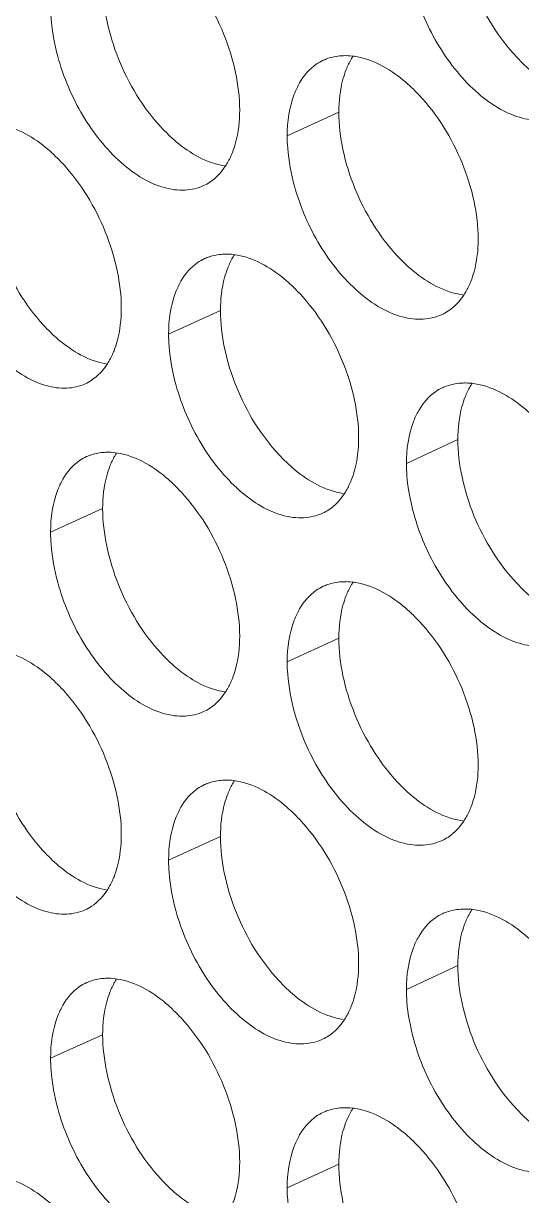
# Model space of a CAD drawing. Header units: millimetres. Extents: x 1177 to 4147, y 93 to 2194.
# Drawn here: x 2562.51 to 2569.97, y 845.47 to 863.01 of the extents above; entities that cross this region are included whole.
import ezdxf

# ---------------------------------------------------------------- set-up
doc = ezdxf.new("R2010")
doc.units = ezdxf.units.MM
doc.header["$LTSCALE"] = 0.1
doc.layers.get('0').update_dxf_attribs({"lineweight": 13})
doc.layers.add('标注', color=251, linetype='Continuous', lineweight=9)

# ---------------------------------------------------------------- blocks, each defined once
blk = doc.blocks.new('02')
at = {"layer": '标注'}
for p, q in [((4436.603, 822.249), (4435.5, 821.741)), ((4434.072, 818.005), (4432.963, 817.5)), ((4439.148, 815.248), (4438.049, 814.737)), ((4431.553, 813.768), (4430.44, 813.265)), ((4431.553, 813.768), (4430.44, 813.265)), ((4436.603, 810.999), (4435.5, 810.491)), ((4436.603, 810.999), (4435.5, 810.491)), ((4434.072, 806.755), (4432.963, 806.25)), ((4439.148, 803.998), (4438.049, 803.487)), ((4431.553, 802.518), (4430.44, 802.015)), ((4436.603, 799.749), (4435.5, 799.241))]:
    blk.add_line(p, q, dxfattribs=at)
for centre, radius, start, end in [((4436.704, 822.418), 1.034, 109.1713, 114.7632), ((4436.739, 822.073), 1.384, 82.0095, 89.1943), ((4434.159, 818.183), 1.026, 108.4653, 114.5554), ((4439.261, 815.409), 1.043, 109.8653, 114.9718), ((4439.298, 815.063), 1.393, 82.5184, 89.3404), ((4431.628, 813.954), 1.017, 107.7472, 114.3481), ((4431.628, 813.954), 1.017, 107.7472, 114.3481), ((4436.739, 810.823), 1.384, 82.0095, 89.1943), ((4436.739, 810.823), 1.384, 82.0095, 89.1943), ((4436.704, 811.168), 1.034, 109.1713, 114.7632), ((4436.704, 811.168), 1.034, 109.1713, 114.7632), ((4434.159, 806.933), 1.026, 108.4653, 114.5554), ((4439.298, 803.813), 1.393, 82.5184, 89.3404), ((4439.261, 804.159), 1.043, 109.8653, 114.9718), ((4431.628, 802.704), 1.017, 107.7472, 114.3481), ((4436.739, 799.573), 1.384, 82.0095, 89.1943), ((4436.704, 799.918), 1.034, 109.1713, 114.7632)]:
    blk.add_arc(centre, radius, start, end, dxfattribs=at)
for points, knots in [([(4439.148, 826.498), (4439.148, 826.229), (4439.218, 825.67), (4439.554, 824.59), (4440.02, 823.838), (4440.411, 823.422)], [0, 0, 0, 0, 0.238432, 0.494215, 1, 1, 1, 1]), ([(4434.484, 822.294), (4434.484, 822.563), (4434.414, 823.121), (4434.08, 824.202), (4433.619, 824.957), (4433.231, 825.375)], [0, 0, 0, 0, 0.238425, 0.494301, 1, 1, 1, 1]), ([(4431.553, 825.018), (4431.553, 824.749), (4431.622, 824.19), (4431.952, 823.109), (4432.41, 822.352), (4432.797, 821.933)], [0, 0, 0, 0, 0.238639, 0.494661, 1, 1, 1, 1]), ([(4438.207, 824.909), (4438.329, 824.467), (4438.688, 823.637), (4439.382, 822.78), (4440.027, 822.306), (4440.504, 822.104), (4440.967, 822.049), (4441.257, 822.118), (4441.383, 822.177)], [0, 0, 0, 0, 0.29692, 0.578074, 0.702428, 0.812421, 0.910064, 1, 1, 1, 1]), ([(4430.44, 824.515), (4430.44, 824.428), (4430.455, 824.064), (4430.522, 823.703), (4430.595, 823.436)], [0, 0, 0, 0, 0.238227, 1, 1, 1, 1]), ([(4430.595, 823.436), (4430.715, 822.995), (4431.066, 822.166), (4431.746, 821.306), (4432.379, 820.825), (4432.847, 820.617), (4433.303, 820.556), (4433.588, 820.62), (4433.712, 820.677)], [0, 0, 0, 0, 0.298318, 0.580156, 0.704454, 0.814053, 0.910977, 1, 1, 1, 1]), ([(4436.27, 823.357), (4436.219, 823.333), (4436.013, 823.217), (4435.853, 823.028), (4435.764, 822.873)], [0, 0, 0, 0, 0.240997, 1, 1, 1, 1]), ([(4436.758, 823.456), (4436.724, 823.457), (4436.59, 823.453), (4436.457, 823.427), (4436.364, 823.395)], [0, 0, 0, 0, 0.257182, 1, 1, 1, 1]), ([(4436.907, 823.447), (4436.893, 823.425), (4436.837, 823.333), (4436.79, 823.234), (4436.76, 823.158)], [0, 0, 0, 0, 0.24222, 1, 1, 1, 1]), ([(4438.32, 822.614), (4438.214, 822.727), (4437.822, 823.101), (4437.316, 823.389), (4436.931, 823.443)], [0, 0, 0, 0, 0.284921, 1, 1, 1, 1]), ([(4440.411, 823.422), (4440.518, 823.308), (4440.914, 822.932), (4441.429, 822.645), (4441.819, 822.597)], [0, 0, 0, 0, 0.284983, 1, 1, 1, 1]), ([(4436.76, 823.158), (4436.734, 823.091), (4436.638, 822.798), (4436.603, 822.486), (4436.603, 822.249)], [0, 0, 0, 0, 0.231643, 1, 1, 1, 1]), ([(4435.764, 822.873), (4435.72, 822.796), (4435.555, 822.441), (4435.5, 822.043), (4435.5, 821.741)], [0, 0, 0, 0, 0.225927, 1, 1, 1, 1]), ([(4439.585, 819.538), (4439.585, 819.807), (4439.515, 820.366), (4439.177, 821.445), (4438.711, 822.198), (4438.32, 822.614)], [0, 0, 0, 0, 0.238287, 0.494002, 1, 1, 1, 1]), ([(4434.327, 821.385), (4434.353, 821.452), (4434.449, 821.745), (4434.484, 822.057), (4434.484, 822.294)], [0, 0, 0, 0, 0.23158, 1, 1, 1, 1]), ([(4436.603, 822.249), (4436.603, 821.979), (4436.673, 821.421), (4437.007, 820.341), (4437.47, 819.587), (4437.86, 819.17)], [0, 0, 0, 0, 0.238501, 0.494363, 1, 1, 1, 1]), ([(4430.706, 821.14), (4430.604, 821.252), (4430.226, 821.621), (4429.739, 821.912), (4429.364, 821.974)], [0, 0, 0, 0, 0.285061, 1, 1, 1, 1]), ([(4432.797, 821.933), (4432.9, 821.821), (4433.283, 821.448), (4433.779, 821.158), (4434.158, 821.101)], [0, 0, 0, 0, 0.285159, 1, 1, 1, 1]), ([(4435.5, 821.741), (4435.5, 821.654), (4435.515, 821.29), (4435.583, 820.929), (4435.657, 820.662)], [0, 0, 0, 0, 0.238286, 1, 1, 1, 1]), ([(4434.182, 821.098), (4434.196, 821.12), (4434.251, 821.212), (4434.297, 821.31), (4434.327, 821.385)], [0, 0, 0, 0, 0.242205, 1, 1, 1, 1]), ([(4431.952, 818.055), (4431.952, 818.324), (4431.883, 818.883), (4431.551, 819.964), (4431.092, 820.72), (4430.706, 821.14)], [0, 0, 0, 0, 0.238495, 0.494451, 1, 1, 1, 1]), ([(4433.712, 820.677), (4433.759, 820.698), (4433.945, 820.801), (4434.095, 820.963), (4434.182, 821.098)], [0, 0, 0, 0, 0.242239, 1, 1, 1, 1]), ([(4429.047, 820.786), (4429.047, 820.517), (4429.116, 819.958), (4429.444, 818.877), (4429.9, 818.119), (4430.284, 817.699)], [0, 0, 0, 0, 0.238709, 0.494811, 1, 1, 1, 1]), ([(4435.657, 820.662), (4435.778, 820.22), (4436.135, 819.391), (4436.823, 818.533), (4437.464, 818.057), (4437.939, 817.852), (4438.399, 817.795), (4438.688, 817.863), (4438.813, 817.921)], [0, 0, 0, 0, 0.297384, 0.578764, 0.7031, 0.812961, 0.910366, 1, 1, 1, 1]), ([(4439.427, 818.629), (4439.453, 818.696), (4439.55, 818.989), (4439.585, 819.301), (4439.585, 819.538)], [0, 0, 0, 0, 0.231878, 1, 1, 1, 1]), ([(4428.084, 819.206), (4428.203, 818.766), (4428.552, 817.937), (4429.226, 817.076), (4429.855, 816.594), (4430.321, 816.384), (4430.774, 816.32), (4431.058, 816.383), (4431.182, 816.439)], [0, 0, 0, 0, 0.298788, 0.580857, 0.705138, 0.814605, 0.911286, 1, 1, 1, 1]), ([(4433.733, 819.116), (4433.681, 819.092), (4433.475, 818.976), (4433.315, 818.787), (4433.226, 818.632)], [0, 0, 0, 0, 0.240785, 1, 1, 1, 1]), ([(4434.215, 819.212), (4434.182, 819.213), (4434.053, 819.21), (4433.925, 819.186), (4433.835, 819.156)], [0, 0, 0, 0, 0.257054, 1, 1, 1, 1]), ([(4434.372, 819.2), (4434.358, 819.179), (4434.303, 819.087), (4434.257, 818.99), (4434.228, 818.914)], [0, 0, 0, 0, 0.242189, 1, 1, 1, 1]), ([(4435.769, 818.367), (4435.664, 818.479), (4435.277, 818.852), (4434.778, 819.141), (4434.396, 819.197)], [0, 0, 0, 0, 0.284973, 1, 1, 1, 1]), ([(4437.86, 819.17), (4437.966, 819.056), (4438.358, 818.681), (4438.866, 818.393), (4439.253, 818.342)], [0, 0, 0, 0, 0.285047, 1, 1, 1, 1]), ([(4434.228, 818.914), (4434.202, 818.848), (4434.106, 818.554), (4434.072, 818.242), (4434.072, 818.005)], [0, 0, 0, 0, 0.231495, 1, 1, 1, 1]), ([(4433.226, 818.632), (4433.182, 818.556), (4433.018, 818.2), (4432.963, 817.802), (4432.963, 817.5)], [0, 0, 0, 0, 0.225686, 1, 1, 1, 1]), ([(4439.277, 818.336), (4439.291, 818.359), (4439.349, 818.452), (4439.396, 818.552), (4439.427, 818.629)], [0, 0, 0, 0, 0.242268, 1, 1, 1, 1]), ([(4437.028, 815.288), (4437.028, 815.557), (4436.958, 816.116), (4436.622, 817.196), (4436.159, 817.949), (4435.769, 818.367)], [0, 0, 0, 0, 0.238356, 0.494151, 1, 1, 1, 1]), ([(4438.813, 817.921), (4438.859, 817.943), (4439.042, 818.045), (4439.19, 818.204), (4439.277, 818.336)], [0, 0, 0, 0, 0.242755, 1, 1, 1, 1]), ([(4431.796, 817.147), (4431.822, 817.214), (4431.918, 817.507), (4431.952, 817.818), (4431.952, 818.055)], [0, 0, 0, 0, 0.231431, 1, 1, 1, 1]), ([(4434.072, 818.005), (4434.072, 817.736), (4434.141, 817.177), (4434.473, 816.097), (4434.934, 815.342), (4435.322, 814.924)], [0, 0, 0, 0, 0.23857, 0.494512, 1, 1, 1, 1]), ([(4430.284, 817.699), (4430.387, 817.587), (4430.765, 817.216), (4431.254, 816.925), (4431.631, 816.865)], [0, 0, 0, 0, 0.285206, 1, 1, 1, 1]), ([(4432.963, 817.5), (4432.963, 817.413), (4432.978, 817.049), (4433.046, 816.688), (4433.119, 816.421)], [0, 0, 0, 0, 0.238256, 1, 1, 1, 1]), ([(4431.654, 816.864), (4431.667, 816.885), (4431.722, 816.976), (4431.767, 817.073), (4431.796, 817.147)], [0, 0, 0, 0, 0.242178, 1, 1, 1, 1]), ([(4431.182, 816.439), (4431.229, 816.46), (4431.417, 816.563), (4431.567, 816.727), (4431.654, 816.864)], [0, 0, 0, 0, 0.241969, 1, 1, 1, 1]), ([(4433.119, 816.421), (4433.24, 815.98), (4433.594, 815.15), (4434.278, 814.291), (4434.915, 813.813), (4435.386, 813.607), (4435.845, 813.547), (4436.132, 813.614), (4436.256, 813.671)], [0, 0, 0, 0, 0.29785, 0.579458, 0.703775, 0.813505, 0.91067, 1, 1, 1, 1]), ([(4438.82, 816.354), (4438.769, 816.33), (4438.563, 816.213), (4438.404, 816.024), (4438.314, 815.87)], [0, 0, 0, 0, 0.241203, 1, 1, 1, 1]), ([(4439.314, 816.456), (4439.278, 816.456), (4439.14, 816.452), (4439.003, 816.424), (4438.906, 816.389)], [0, 0, 0, 0, 0.257304, 1, 1, 1, 1]), ([(4439.455, 816.45), (4439.441, 816.428), (4439.383, 816.334), (4439.336, 816.235), (4439.306, 816.157)], [0, 0, 0, 0, 0.242253, 1, 1, 1, 1]), ([(4440.884, 815.618), (4440.776, 815.731), (4440.38, 816.106), (4439.868, 816.393), (4439.479, 816.444)], [0, 0, 0, 0, 0.284863, 1, 1, 1, 1]), ([(4439.306, 816.157), (4439.279, 816.091), (4439.183, 815.797), (4439.148, 815.485), (4439.148, 815.248)], [0, 0, 0, 0, 0.231792, 1, 1, 1, 1]), ([(4438.314, 815.87), (4438.27, 815.793), (4438.104, 815.438), (4438.049, 815.039), (4438.049, 814.737)], [0, 0, 0, 0, 0.22617, 1, 1, 1, 1]), ([(4436.87, 814.379), (4436.897, 814.446), (4436.993, 814.739), (4437.028, 815.051), (4437.028, 815.288)], [0, 0, 0, 0, 0.231729, 1, 1, 1, 1]), ([(4439.148, 815.248), (4439.148, 814.979), (4439.218, 814.42), (4439.554, 813.34), (4440.02, 812.588), (4440.411, 812.172)], [0, 0, 0, 0, 0.238432, 0.494215, 1, 1, 1, 1]), ([(4431.685, 814.975), (4431.653, 814.975), (4431.53, 814.973), (4431.406, 814.951), (4431.318, 814.923)], [0, 0, 0, 0, 0.25692, 1, 1, 1, 1]), ([(4431.685, 814.975), (4431.653, 814.975), (4431.53, 814.973), (4431.406, 814.951), (4431.318, 814.923)], [0, 0, 0, 0, 0.25692, 1, 1, 1, 1]), ([(4431.85, 814.96), (4431.836, 814.938), (4431.782, 814.847), (4431.737, 814.751), (4431.708, 814.676)], [0, 0, 0, 0, 0.242162, 1, 1, 1, 1]), ([(4431.85, 814.96), (4431.836, 814.938), (4431.782, 814.847), (4431.737, 814.751), (4431.708, 814.676)], [0, 0, 0, 0, 0.242162, 1, 1, 1, 1]), ([(4433.231, 814.125), (4433.127, 814.237), (4432.745, 814.609), (4432.252, 814.898), (4431.873, 814.958)], [0, 0, 0, 0, 0.28502, 1, 1, 1, 1]), ([(4433.231, 814.125), (4433.127, 814.237), (4432.745, 814.609), (4432.252, 814.898), (4431.873, 814.958)], [0, 0, 0, 0, 0.28502, 1, 1, 1, 1]), ([(4431.209, 814.881), (4431.157, 814.857), (4430.95, 814.742), (4430.791, 814.552), (4430.702, 814.397)], [0, 0, 0, 0, 0.240568, 1, 1, 1, 1]), ([(4431.209, 814.881), (4431.157, 814.857), (4430.95, 814.742), (4430.791, 814.552), (4430.702, 814.397)], [0, 0, 0, 0, 0.240568, 1, 1, 1, 1]), ([(4435.322, 814.924), (4435.427, 814.811), (4435.814, 814.437), (4436.316, 814.148), (4436.699, 814.094)], [0, 0, 0, 0, 0.285106, 1, 1, 1, 1]), ([(4438.049, 814.737), (4438.049, 814.651), (4438.064, 814.287), (4438.133, 813.926), (4438.207, 813.659)], [0, 0, 0, 0, 0.238316, 1, 1, 1, 1]), ([(4431.708, 814.676), (4431.682, 814.61), (4431.587, 814.316), (4431.553, 814.005), (4431.553, 813.768)], [0, 0, 0, 0, 0.231346, 1, 1, 1, 1]), ([(4431.708, 814.676), (4431.682, 814.61), (4431.587, 814.316), (4431.553, 814.005), (4431.553, 813.768)], [0, 0, 0, 0, 0.231346, 1, 1, 1, 1]), ([(4430.702, 814.397), (4430.658, 814.321), (4430.494, 813.965), (4430.44, 813.567), (4430.44, 813.265)], [0, 0, 0, 0, 0.225445, 1, 1, 1, 1]), ([(4430.702, 814.397), (4430.658, 814.321), (4430.494, 813.965), (4430.44, 813.567), (4430.44, 813.265)], [0, 0, 0, 0, 0.225445, 1, 1, 1, 1]), ([(4436.723, 814.089), (4436.737, 814.111), (4436.794, 814.204), (4436.84, 814.303), (4436.87, 814.379)], [0, 0, 0, 0, 0.242235, 1, 1, 1, 1]), ([(4434.484, 811.044), (4434.484, 811.313), (4434.414, 811.871), (4434.08, 812.952), (4433.619, 813.707), (4433.231, 814.125)], [0, 0, 0, 0, 0.238425, 0.494301, 1, 1, 1, 1]), ([(4434.484, 811.044), (4434.484, 811.313), (4434.414, 811.871), (4434.08, 812.952), (4433.619, 813.707), (4433.231, 814.125)], [0, 0, 0, 0, 0.238425, 0.494301, 1, 1, 1, 1]), ([(4436.256, 813.671), (4436.303, 813.692), (4436.487, 813.795), (4436.636, 813.956), (4436.723, 814.089)], [0, 0, 0, 0, 0.242501, 1, 1, 1, 1]), ([(4431.553, 813.768), (4431.553, 813.499), (4431.622, 812.94), (4431.952, 811.859), (4432.41, 811.102), (4432.797, 810.683)], [0, 0, 0, 0, 0.238639, 0.494661, 1, 1, 1, 1]), ([(4431.553, 813.768), (4431.553, 813.499), (4431.622, 812.94), (4431.952, 811.859), (4432.41, 811.102), (4432.797, 810.683)], [0, 0, 0, 0, 0.238639, 0.494661, 1, 1, 1, 1]), ([(4438.207, 813.659), (4438.329, 813.217), (4438.688, 812.387), (4439.382, 811.53), (4440.027, 811.056), (4440.504, 810.854), (4440.967, 810.799), (4441.257, 810.868), (4441.383, 810.927)], [0, 0, 0, 0, 0.29692, 0.578074, 0.702428, 0.812421, 0.910064, 1, 1, 1, 1]), ([(4430.44, 813.265), (4430.44, 813.178), (4430.455, 812.814), (4430.522, 812.453), (4430.595, 812.186)], [0, 0, 0, 0, 0.238227, 1, 1, 1, 1]), ([(4430.44, 813.265), (4430.44, 813.178), (4430.455, 812.814), (4430.522, 812.453), (4430.595, 812.186)], [0, 0, 0, 0, 0.238227, 1, 1, 1, 1]), ([(4436.758, 812.206), (4436.724, 812.207), (4436.59, 812.203), (4436.457, 812.177), (4436.364, 812.145)], [0, 0, 0, 0, 0.257182, 1, 1, 1, 1]), ([(4436.758, 812.206), (4436.724, 812.207), (4436.59, 812.203), (4436.457, 812.177), (4436.364, 812.145)], [0, 0, 0, 0, 0.257182, 1, 1, 1, 1]), ([(4430.595, 812.186), (4430.715, 811.745), (4431.066, 810.916), (4431.746, 810.056), (4432.379, 809.575), (4432.847, 809.367), (4433.303, 809.306), (4433.588, 809.37), (4433.712, 809.427)], [0, 0, 0, 0, 0.298318, 0.580156, 0.704454, 0.814053, 0.910977, 1, 1, 1, 1]), ([(4430.595, 812.186), (4430.715, 811.745), (4431.066, 810.916), (4431.746, 810.056), (4432.379, 809.575), (4432.847, 809.367), (4433.303, 809.306), (4433.588, 809.37), (4433.712, 809.427)], [0, 0, 0, 0, 0.298318, 0.580156, 0.704454, 0.814053, 0.910977, 1, 1, 1, 1]), ([(4436.27, 812.107), (4436.219, 812.083), (4436.013, 811.967), (4435.853, 811.778), (4435.764, 811.623)], [0, 0, 0, 0, 0.240997, 1, 1, 1, 1]), ([(4436.27, 812.107), (4436.219, 812.083), (4436.013, 811.967), (4435.853, 811.778), (4435.764, 811.623)], [0, 0, 0, 0, 0.240997, 1, 1, 1, 1]), ([(4436.907, 812.197), (4436.893, 812.175), (4436.837, 812.083), (4436.79, 811.984), (4436.76, 811.908)], [0, 0, 0, 0, 0.24222, 1, 1, 1, 1]), ([(4436.907, 812.197), (4436.893, 812.175), (4436.837, 812.083), (4436.79, 811.984), (4436.76, 811.908)], [0, 0, 0, 0, 0.24222, 1, 1, 1, 1]), ([(4438.32, 811.364), (4438.214, 811.477), (4437.822, 811.851), (4437.316, 812.139), (4436.931, 812.193)], [0, 0, 0, 0, 0.284921, 1, 1, 1, 1]), ([(4438.32, 811.364), (4438.214, 811.477), (4437.822, 811.851), (4437.316, 812.139), (4436.931, 812.193)], [0, 0, 0, 0, 0.284921, 1, 1, 1, 1]), ([(4440.411, 812.172), (4440.518, 812.058), (4440.914, 811.682), (4441.429, 811.395), (4441.819, 811.347)], [0, 0, 0, 0, 0.284983, 1, 1, 1, 1]), ([(4436.76, 811.908), (4436.734, 811.841), (4436.638, 811.548), (4436.603, 811.236), (4436.603, 810.999)], [0, 0, 0, 0, 0.231643, 1, 1, 1, 1]), ([(4436.76, 811.908), (4436.734, 811.841), (4436.638, 811.548), (4436.603, 811.236), (4436.603, 810.999)], [0, 0, 0, 0, 0.231643, 1, 1, 1, 1]), ([(4435.764, 811.623), (4435.72, 811.546), (4435.555, 811.191), (4435.5, 810.793), (4435.5, 810.491)], [0, 0, 0, 0, 0.225927, 1, 1, 1, 1]), ([(4435.764, 811.623), (4435.72, 811.546), (4435.555, 811.191), (4435.5, 810.793), (4435.5, 810.491)], [0, 0, 0, 0, 0.225927, 1, 1, 1, 1]), ([(4439.585, 808.288), (4439.585, 808.557), (4439.515, 809.116), (4439.177, 810.195), (4438.711, 810.948), (4438.32, 811.364)], [0, 0, 0, 0, 0.238287, 0.494002, 1, 1, 1, 1]), ([(4439.585, 808.288), (4439.585, 808.557), (4439.515, 809.116), (4439.177, 810.195), (4438.711, 810.948), (4438.32, 811.364)], [0, 0, 0, 0, 0.238287, 0.494002, 1, 1, 1, 1]), ([(4434.327, 810.135), (4434.353, 810.202), (4434.449, 810.495), (4434.484, 810.807), (4434.484, 811.044)], [0, 0, 0, 0, 0.23158, 1, 1, 1, 1]), ([(4434.327, 810.135), (4434.353, 810.202), (4434.449, 810.495), (4434.484, 810.807), (4434.484, 811.044)], [0, 0, 0, 0, 0.23158, 1, 1, 1, 1]), ([(4436.603, 810.999), (4436.603, 810.729), (4436.673, 810.171), (4437.007, 809.091), (4437.47, 808.337), (4437.86, 807.92)], [0, 0, 0, 0, 0.238501, 0.494363, 1, 1, 1, 1]), ([(4436.603, 810.999), (4436.603, 810.729), (4436.673, 810.171), (4437.007, 809.091), (4437.47, 808.337), (4437.86, 807.92)], [0, 0, 0, 0, 0.238501, 0.494363, 1, 1, 1, 1]), ([(4430.706, 809.89), (4430.604, 810.002), (4430.226, 810.371), (4429.739, 810.662), (4429.364, 810.724)], [0, 0, 0, 0, 0.285061, 1, 1, 1, 1]), ([(4432.797, 810.683), (4432.9, 810.571), (4433.283, 810.198), (4433.779, 809.908), (4434.158, 809.851)], [0, 0, 0, 0, 0.285159, 1, 1, 1, 1]), ([(4432.797, 810.683), (4432.9, 810.571), (4433.283, 810.198), (4433.779, 809.908), (4434.158, 809.851)], [0, 0, 0, 0, 0.285159, 1, 1, 1, 1]), ([(4435.5, 810.491), (4435.5, 810.404), (4435.515, 810.04), (4435.583, 809.679), (4435.657, 809.412)], [0, 0, 0, 0, 0.238286, 1, 1, 1, 1]), ([(4435.5, 810.491), (4435.5, 810.404), (4435.515, 810.04), (4435.583, 809.679), (4435.657, 809.412)], [0, 0, 0, 0, 0.238286, 1, 1, 1, 1]), ([(4434.182, 809.848), (4434.196, 809.87), (4434.251, 809.962), (4434.297, 810.06), (4434.327, 810.135)], [0, 0, 0, 0, 0.242205, 1, 1, 1, 1]), ([(4434.182, 809.848), (4434.196, 809.87), (4434.251, 809.962), (4434.297, 810.06), (4434.327, 810.135)], [0, 0, 0, 0, 0.242205, 1, 1, 1, 1]), ([(4431.952, 806.805), (4431.952, 807.074), (4431.883, 807.633), (4431.551, 808.714), (4431.092, 809.47), (4430.706, 809.89)], [0, 0, 0, 0, 0.238495, 0.494451, 1, 1, 1, 1]), ([(4433.712, 809.427), (4433.759, 809.448), (4433.945, 809.551), (4434.095, 809.713), (4434.182, 809.848)], [0, 0, 0, 0, 0.242239, 1, 1, 1, 1]), ([(4433.712, 809.427), (4433.759, 809.448), (4433.945, 809.551), (4434.095, 809.713), (4434.182, 809.848)], [0, 0, 0, 0, 0.242239, 1, 1, 1, 1]), ([(4429.047, 809.536), (4429.047, 809.267), (4429.116, 808.708), (4429.444, 807.627), (4429.9, 806.869), (4430.284, 806.449)], [0, 0, 0, 0, 0.238709, 0.494811, 1, 1, 1, 1]), ([(4435.657, 809.412), (4435.778, 808.97), (4436.135, 808.141), (4436.823, 807.283), (4437.464, 806.807), (4437.939, 806.602), (4438.399, 806.545), (4438.688, 806.613), (4438.813, 806.671)], [0, 0, 0, 0, 0.297384, 0.578764, 0.7031, 0.812961, 0.910366, 1, 1, 1, 1]), ([(4435.657, 809.412), (4435.778, 808.97), (4436.135, 808.141), (4436.823, 807.283), (4437.464, 806.807), (4437.939, 806.602), (4438.399, 806.545), (4438.688, 806.613), (4438.813, 806.671)], [0, 0, 0, 0, 0.297384, 0.578764, 0.7031, 0.812961, 0.910366, 1, 1, 1, 1]), ([(4439.427, 807.379), (4439.453, 807.446), (4439.55, 807.739), (4439.585, 808.051), (4439.585, 808.288)], [0, 0, 0, 0, 0.231878, 1, 1, 1, 1]), ([(4439.427, 807.379), (4439.453, 807.446), (4439.55, 807.739), (4439.585, 808.051), (4439.585, 808.288)], [0, 0, 0, 0, 0.231878, 1, 1, 1, 1]), ([(4428.084, 807.956), (4428.203, 807.516), (4428.552, 806.687), (4429.226, 805.826), (4429.855, 805.344), (4430.321, 805.134), (4430.774, 805.07), (4431.058, 805.133), (4431.182, 805.189)], [0, 0, 0, 0, 0.298788, 0.580857, 0.705138, 0.814605, 0.911286, 1, 1, 1, 1]), ([(4434.215, 807.962), (4434.182, 807.963), (4434.053, 807.96), (4433.925, 807.936), (4433.835, 807.906)], [0, 0, 0, 0, 0.257054, 1, 1, 1, 1]), ([(4434.372, 807.95), (4434.358, 807.929), (4434.303, 807.837), (4434.257, 807.74), (4434.228, 807.664)], [0, 0, 0, 0, 0.242189, 1, 1, 1, 1]), ([(4435.769, 807.117), (4435.664, 807.229), (4435.277, 807.602), (4434.778, 807.891), (4434.396, 807.947)], [0, 0, 0, 0, 0.284973, 1, 1, 1, 1]), ([(4433.733, 807.866), (4433.681, 807.842), (4433.475, 807.726), (4433.315, 807.537), (4433.226, 807.382)], [0, 0, 0, 0, 0.240785, 1, 1, 1, 1]), ([(4437.86, 807.92), (4437.966, 807.806), (4438.358, 807.431), (4438.866, 807.143), (4439.253, 807.092)], [0, 0, 0, 0, 0.285047, 1, 1, 1, 1]), ([(4437.86, 807.92), (4437.966, 807.806), (4438.358, 807.431), (4438.866, 807.143), (4439.253, 807.092)], [0, 0, 0, 0, 0.285047, 1, 1, 1, 1]), ([(4434.228, 807.664), (4434.202, 807.598), (4434.106, 807.304), (4434.072, 806.992), (4434.072, 806.755)], [0, 0, 0, 0, 0.231495, 1, 1, 1, 1]), ([(4433.226, 807.382), (4433.182, 807.306), (4433.018, 806.95), (4432.963, 806.552), (4432.963, 806.25)], [0, 0, 0, 0, 0.225686, 1, 1, 1, 1]), ([(4439.277, 807.086), (4439.291, 807.109), (4439.349, 807.202), (4439.396, 807.302), (4439.427, 807.379)], [0, 0, 0, 0, 0.242268, 1, 1, 1, 1]), ([(4439.277, 807.086), (4439.291, 807.109), (4439.349, 807.202), (4439.396, 807.302), (4439.427, 807.379)], [0, 0, 0, 0, 0.242268, 1, 1, 1, 1]), ([(4437.028, 804.038), (4437.028, 804.307), (4436.958, 804.866), (4436.622, 805.946), (4436.159, 806.699), (4435.769, 807.117)], [0, 0, 0, 0, 0.238356, 0.494151, 1, 1, 1, 1]), ([(4438.813, 806.671), (4438.859, 806.693), (4439.042, 806.795), (4439.19, 806.954), (4439.277, 807.086)], [0, 0, 0, 0, 0.242755, 1, 1, 1, 1]), ([(4438.813, 806.671), (4438.859, 806.693), (4439.042, 806.795), (4439.19, 806.954), (4439.277, 807.086)], [0, 0, 0, 0, 0.242755, 1, 1, 1, 1]), ([(4431.796, 805.897), (4431.822, 805.964), (4431.918, 806.257), (4431.952, 806.568), (4431.952, 806.805)], [0, 0, 0, 0, 0.231431, 1, 1, 1, 1]), ([(4434.072, 806.755), (4434.072, 806.486), (4434.141, 805.927), (4434.473, 804.847), (4434.934, 804.092), (4435.322, 803.674)], [0, 0, 0, 0, 0.23857, 0.494512, 1, 1, 1, 1]), ([(4430.284, 806.449), (4430.387, 806.337), (4430.765, 805.966), (4431.254, 805.675), (4431.631, 805.615)], [0, 0, 0, 0, 0.285206, 1, 1, 1, 1]), ([(4432.963, 806.25), (4432.963, 806.163), (4432.978, 805.799), (4433.046, 805.438), (4433.119, 805.171)], [0, 0, 0, 0, 0.238256, 1, 1, 1, 1]), ([(4431.654, 805.614), (4431.667, 805.635), (4431.722, 805.726), (4431.767, 805.823), (4431.796, 805.897)], [0, 0, 0, 0, 0.242178, 1, 1, 1, 1]), ([(4431.182, 805.189), (4431.229, 805.21), (4431.417, 805.313), (4431.567, 805.477), (4431.654, 805.614)], [0, 0, 0, 0, 0.241969, 1, 1, 1, 1]), ([(4439.314, 805.206), (4439.278, 805.206), (4439.14, 805.202), (4439.003, 805.174), (4438.906, 805.139)], [0, 0, 0, 0, 0.257304, 1, 1, 1, 1]), ([(4439.455, 805.2), (4439.441, 805.178), (4439.383, 805.084), (4439.336, 804.985), (4439.306, 804.907)], [0, 0, 0, 0, 0.242253, 1, 1, 1, 1]), ([(4440.884, 804.368), (4440.776, 804.481), (4440.38, 804.856), (4439.868, 805.143), (4439.479, 805.194)], [0, 0, 0, 0, 0.284863, 1, 1, 1, 1]), ([(4433.119, 805.171), (4433.24, 804.73), (4433.594, 803.9), (4434.278, 803.041), (4434.915, 802.563), (4435.386, 802.357), (4435.845, 802.297), (4436.132, 802.364), (4436.256, 802.421)], [0, 0, 0, 0, 0.29785, 0.579458, 0.703775, 0.813505, 0.91067, 1, 1, 1, 1]), ([(4438.82, 805.104), (4438.769, 805.08), (4438.563, 804.963), (4438.404, 804.774), (4438.314, 804.62)], [0, 0, 0, 0, 0.241203, 1, 1, 1, 1]), ([(4439.306, 804.907), (4439.279, 804.841), (4439.183, 804.547), (4439.148, 804.235), (4439.148, 803.998)], [0, 0, 0, 0, 0.231792, 1, 1, 1, 1]), ([(4438.314, 804.62), (4438.27, 804.543), (4438.104, 804.188), (4438.049, 803.789), (4438.049, 803.487)], [0, 0, 0, 0, 0.22617, 1, 1, 1, 1]), ([(4436.87, 803.129), (4436.897, 803.196), (4436.993, 803.489), (4437.028, 803.801), (4437.028, 804.038)], [0, 0, 0, 0, 0.231729, 1, 1, 1, 1]), ([(4439.148, 803.998), (4439.148, 803.729), (4439.218, 803.17), (4439.554, 802.09), (4440.02, 801.338), (4440.411, 800.922)], [0, 0, 0, 0, 0.238432, 0.494215, 1, 1, 1, 1]), ([(4431.685, 803.725), (4431.653, 803.725), (4431.53, 803.723), (4431.406, 803.701), (4431.318, 803.673)], [0, 0, 0, 0, 0.25692, 1, 1, 1, 1]), ([(4431.85, 803.71), (4431.836, 803.688), (4431.782, 803.597), (4431.737, 803.501), (4431.708, 803.426)], [0, 0, 0, 0, 0.242162, 1, 1, 1, 1]), ([(4433.231, 802.875), (4433.127, 802.987), (4432.745, 803.359), (4432.252, 803.648), (4431.873, 803.708)], [0, 0, 0, 0, 0.28502, 1, 1, 1, 1]), ([(4431.209, 803.631), (4431.157, 803.607), (4430.95, 803.492), (4430.791, 803.302), (4430.702, 803.147)], [0, 0, 0, 0, 0.240568, 1, 1, 1, 1]), ([(4431.708, 803.426), (4431.682, 803.36), (4431.587, 803.066), (4431.553, 802.755), (4431.553, 802.518)], [0, 0, 0, 0, 0.231346, 1, 1, 1, 1]), ([(4435.322, 803.674), (4435.427, 803.561), (4435.814, 803.187), (4436.316, 802.898), (4436.699, 802.844)], [0, 0, 0, 0, 0.285106, 1, 1, 1, 1]), ([(4438.049, 803.487), (4438.049, 803.401), (4438.064, 803.037), (4438.133, 802.676), (4438.207, 802.409)], [0, 0, 0, 0, 0.238316, 1, 1, 1, 1]), ([(4430.702, 803.147), (4430.658, 803.071), (4430.494, 802.715), (4430.44, 802.317), (4430.44, 802.015)], [0, 0, 0, 0, 0.225445, 1, 1, 1, 1]), ([(4436.723, 802.839), (4436.737, 802.861), (4436.794, 802.954), (4436.84, 803.053), (4436.87, 803.129)], [0, 0, 0, 0, 0.242235, 1, 1, 1, 1]), ([(4434.484, 799.794), (4434.484, 800.063), (4434.414, 800.621), (4434.08, 801.702), (4433.619, 802.457), (4433.231, 802.875)], [0, 0, 0, 0, 0.238425, 0.494301, 1, 1, 1, 1]), ([(4436.256, 802.421), (4436.303, 802.442), (4436.487, 802.545), (4436.636, 802.706), (4436.723, 802.839)], [0, 0, 0, 0, 0.242501, 1, 1, 1, 1]), ([(4431.553, 802.518), (4431.553, 802.249), (4431.622, 801.69), (4431.952, 800.609), (4432.41, 799.852), (4432.797, 799.433)], [0, 0, 0, 0, 0.238639, 0.494661, 1, 1, 1, 1]), ([(4438.207, 802.409), (4438.329, 801.967), (4438.688, 801.137), (4439.382, 800.28), (4440.027, 799.806), (4440.504, 799.604), (4440.967, 799.549), (4441.257, 799.618), (4441.383, 799.677)], [0, 0, 0, 0, 0.29692, 0.578074, 0.702428, 0.812421, 0.910064, 1, 1, 1, 1]), ([(4430.44, 802.015), (4430.44, 801.928), (4430.455, 801.564), (4430.522, 801.203), (4430.595, 800.936)], [0, 0, 0, 0, 0.238227, 1, 1, 1, 1]), ([(4430.595, 800.936), (4430.715, 800.495), (4431.066, 799.666), (4431.746, 798.806), (4432.379, 798.325), (4432.847, 798.117), (4433.303, 798.056), (4433.588, 798.12), (4433.712, 798.177)], [0, 0, 0, 0, 0.298318, 0.580156, 0.704454, 0.814053, 0.910977, 1, 1, 1, 1]), ([(4436.758, 800.956), (4436.724, 800.957), (4436.59, 800.953), (4436.457, 800.927), (4436.364, 800.895)], [0, 0, 0, 0, 0.257182, 1, 1, 1, 1]), ([(4436.907, 800.947), (4436.893, 800.925), (4436.837, 800.833), (4436.79, 800.734), (4436.76, 800.658)], [0, 0, 0, 0, 0.24222, 1, 1, 1, 1]), ([(4438.32, 800.114), (4438.214, 800.227), (4437.822, 800.601), (4437.316, 800.889), (4436.931, 800.943)], [0, 0, 0, 0, 0.284921, 1, 1, 1, 1]), ([(4440.411, 800.922), (4440.518, 800.808), (4440.914, 800.432), (4441.429, 800.145), (4441.819, 800.097)], [0, 0, 0, 0, 0.284983, 1, 1, 1, 1]), ([(4436.27, 800.857), (4436.219, 800.833), (4436.013, 800.717), (4435.853, 800.528), (4435.764, 800.373)], [0, 0, 0, 0, 0.240997, 1, 1, 1, 1]), ([(4436.76, 800.658), (4436.734, 800.591), (4436.638, 800.298), (4436.603, 799.986), (4436.603, 799.749)], [0, 0, 0, 0, 0.231643, 1, 1, 1, 1]), ([(4435.764, 800.373), (4435.72, 800.296), (4435.555, 799.941), (4435.5, 799.543), (4435.5, 799.241)], [0, 0, 0, 0, 0.225927, 1, 1, 1, 1]), ([(4439.585, 797.038), (4439.585, 797.307), (4439.515, 797.866), (4439.177, 798.945), (4438.711, 799.698), (4438.32, 800.114)], [0, 0, 0, 0, 0.238287, 0.494002, 1, 1, 1, 1]), ([(4434.327, 798.885), (4434.353, 798.952), (4434.449, 799.245), (4434.484, 799.557), (4434.484, 799.794)], [0, 0, 0, 0, 0.23158, 1, 1, 1, 1]), ([(4436.603, 799.749), (4436.603, 799.479), (4436.673, 798.921), (4437.007, 797.841), (4437.47, 797.087), (4437.86, 796.67)], [0, 0, 0, 0, 0.238501, 0.494363, 1, 1, 1, 1]), ([(4430.706, 798.64), (4430.604, 798.752), (4430.226, 799.121), (4429.739, 799.412), (4429.364, 799.474)], [0, 0, 0, 0, 0.285061, 1, 1, 1, 1]), ([(4432.797, 799.433), (4432.9, 799.321), (4433.283, 798.948), (4433.779, 798.658), (4434.158, 798.601)], [0, 0, 0, 0, 0.285159, 1, 1, 1, 1]), ([(4435.5, 799.241), (4435.5, 799.154), (4435.515, 798.79), (4435.583, 798.429), (4435.657, 798.162)], [0, 0, 0, 0, 0.238286, 1, 1, 1, 1])]:
    blk.add_open_spline(points, degree=3, knots=knots, dxfattribs=at)
for points in [[(4434.396, 819.197), (4434.336, 819.206), (4434.275, 819.212), (4434.215, 819.212)], [(4431.873, 814.958), (4431.811, 814.968), (4431.748, 814.974), (4431.685, 814.975)], [(4431.873, 814.958), (4431.811, 814.968), (4431.748, 814.974), (4431.685, 814.975)], [(4434.396, 807.947), (4434.336, 807.956), (4434.275, 807.962), (4434.215, 807.962)], [(4431.873, 803.708), (4431.811, 803.718), (4431.748, 803.724), (4431.685, 803.725)]]:
    blk.add_open_spline(points, degree=3, dxfattribs=at)

msp = doc.modelspace()

# ---------------------------------------------------------------- block references
at = {"xscale": 0.7, "yscale": 0.7, "zscale": 0.7}
msp.add_blockref('02', (-538.391, 286.112), dxfattribs=at)

doc.saveas('drawing.dxf')
